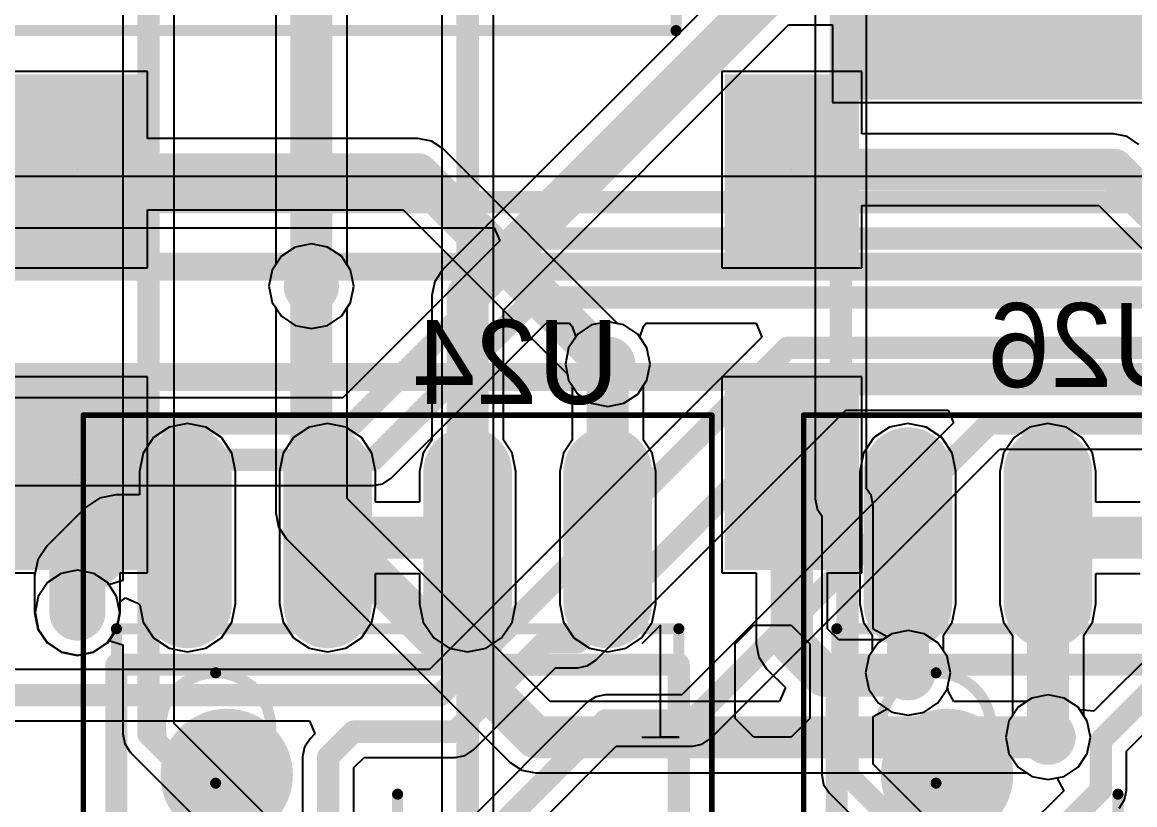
# Model space of a CAD drawing. Header units: millimetres. Extents: x 3.6 to 6.79, y 1.07 to 2.73.
# Drawn here: x 5.6898 to 6.0869, y 1.2549 to 1.5342 of the extents above; entities that cross this region are included whole.
import ezdxf

# ---------------------------------------------------------------- set-up
doc = ezdxf.new("R2010")
doc.units = ezdxf.units.MM
doc.header["$MEASUREMENT"] = 0
for name, color, linetype in [('BottomLayer', 5, 'Continuous'), ('BottomOverlay', 54, 'Continuous'), ('BottomPaste', 16, 'Continuous'), ('BottomSolder', 6, 'Continuous'), ('Mechanical13', 56, 'Continuous'), ('Mechanical15', 56, 'Continuous'), ('MidLayer1', 16, 'Continuous'), ('MidLayer2', 76, 'Continuous'), ('MultiLayer', 9, 'Continuous'), ('PadHoleLayer', 156, 'Continuous'), ('TopLayer', 1, 'Continuous'), ('TopOverlay', 2, 'Continuous'), ('TopPaste', 8, 'Continuous'), ('TopSolder', 216, 'Continuous'), ('ViaHoleLayer', 16, 'Continuous')]:
    doc.layers.add(name, color=color, linetype=linetype)

# ---------------------------------------------------------------- blocks, each defined once
blk = doc.blocks.new('61031621121_B_12')
at = {"layer": 'Mechanical15', "const_width": 0.00394}
for points in [[(-0.40787, 0.1752), (-0.40787, -0.1752)], [(-0.40787, -0.1752), (0.40787, -0.1752)]]:
    blk.add_lwpolyline(points, dxfattribs=at)
at = {"layer": 'Mechanical15', "const_width": 0.00197}
blk.add_lwpolyline([(-0.40886, -0.1752, 1), (-0.40689, -0.1752, 1)], format="xyb", close=True, dxfattribs=at)
blk.add_lwpolyline([(-0.40886, -0.1752, 1), (-0.40689, -0.1752, 1)], format="xyb", close=True, dxfattribs=at)
blk = doc.blocks.new('SO8_B_13')
at = {"layer": 'BottomLayer', "const_width": 0.02362}
for points in [[(-0.0876, -0.025), (-0.13484, -0.025)], [(-0.0876, -0.075), (-0.13484, -0.075)]]:
    blk.add_lwpolyline(points, dxfattribs=at)
at = {"layer": 'BottomLayer', "const_width": 0.01181}
for points in [[(-0.14075, -0.025, 1), (-0.12894, -0.025, 1)], [(-0.0935, -0.025, 1), (-0.08169, -0.025, 1)], [(-0.14075, -0.075, 1), (-0.12894, -0.075, 1)], [(-0.0935, -0.075, 1), (-0.08169, -0.075, 1)]]:
    blk.add_lwpolyline(points, format="xyb", close=True, dxfattribs=at)
at = {"layer": 'BottomOverlay', "const_width": 0.00787}
for points in [[(-0.06594, -0.10039), (-0.06594, 0.10039)], [(0.06594, -0.10039), (-0.06594, -0.10039)]]:
    blk.add_lwpolyline(points, dxfattribs=at)
at = {"layer": 'BottomOverlay'}
for points, const_width in [([(-0.01476, -0.06102, 1), (-0.03839, -0.06102, 1)], 0.02362), ([(-0.04429, -0.06102, 1), (-0.03248, -0.06102, 1)], 0.01181), ([(-0.02067, -0.06102, 1), (-0.00886, -0.06102, 1)], 0.01181), ([(-0.06791, -0.10039, 1), (-0.06398, -0.10039, 1)], 0.00394), ([(-0.06791, -0.10039, 1), (-0.06398, -0.10039, 1)], 0.00394), ([(-0.1063, -0.1124, 1), (-0.11614, -0.1124, 1)], 0.00984), ([(-0.1186, -0.1124, 1), (-0.11368, -0.1124, 1)], 0.00492), ([(-0.10876, -0.1124, 1), (-0.10384, -0.1124, 1)], 0.00492)]:
    blk.add_lwpolyline(points, format="xyb", close=True, dxfattribs=dict(at, const_width=const_width))
at = {"layer": 'BottomPaste', "const_width": 0.02362}
for points in [[(-0.0876, -0.025), (-0.13484, -0.025)], [(-0.0876, -0.075), (-0.13484, -0.075)]]:
    blk.add_lwpolyline(points, dxfattribs=at)
at = {"layer": 'BottomPaste', "const_width": 0.01181}
for points in [[(-0.14075, -0.025, 1), (-0.12894, -0.025, 1)], [(-0.0935, -0.025, 1), (-0.08169, -0.025, 1)], [(-0.14075, -0.075, 1), (-0.12894, -0.075, 1)], [(-0.0935, -0.075, 1), (-0.08169, -0.075, 1)]]:
    blk.add_lwpolyline(points, format="xyb", close=True, dxfattribs=at)
at = {"layer": 'BottomSolder', "const_width": 0.03162}
for points in [[(-0.0876, -0.025), (-0.13484, -0.025)], [(-0.0876, -0.075), (-0.13484, -0.075)]]:
    blk.add_lwpolyline(points, dxfattribs=at)
at = {"layer": 'BottomSolder', "const_width": 0.01581}
for points in [[(-0.14275, -0.025, 1), (-0.12694, -0.025, 1)], [(-0.0955, -0.025, 1), (-0.07969, -0.025, 1)], [(-0.14275, -0.075, 1), (-0.12694, -0.075, 1)], [(-0.0955, -0.075, 1), (-0.07969, -0.075, 1)]]:
    blk.add_lwpolyline(points, format="xyb", close=True, dxfattribs=at)
at = {"layer": 'Mechanical13', "const_width": 0.00394}
for points in [[(-0.07874, -0.10039), (-0.07874, 0.10039)], [(0.07874, -0.10039), (-0.07874, -0.10039)]]:
    blk.add_lwpolyline(points, dxfattribs=at)
at = {"layer": 'Mechanical13'}
for points, const_width in [([(-0.02362, -0.06496, 1), (-0.06299, -0.06496, 1)], 0.00394), ([(-0.06398, -0.06496, 1), (-0.06201, -0.06496, 1)], 0.00197), ([(-0.02461, -0.06496, 1), (-0.02264, -0.06496, 1)], 0.00197), ([(-0.07972, -0.10039, 1), (-0.07776, -0.10039, 1)], 0.00197), ([(-0.07972, -0.10039, 1), (-0.07776, -0.10039, 1)], 0.00197)]:
    blk.add_lwpolyline(points, format="xyb", close=True, dxfattribs=dict(at, const_width=const_width))
at = {"layer": 'Mechanical15'}
for points, const_width in [([(-0.155, -0.1122), (-0.155, 0.1122)], 0.00197), ([(0.01969, 0), (-0.01969, 0)], 0.00394), ([(0.155, -0.1122), (-0.155, -0.1122)], 0.00197)]:
    blk.add_lwpolyline(points, dxfattribs=dict(at, const_width=const_width))
for points, const_width in [([(-0.02067, 0, 1), (-0.0187, 0, 1)], 0.00197), ([(-0.15549, -0.1122, 1), (-0.15451, -0.1122, 1)], 0.000984), ([(-0.15549, -0.1122, 1), (-0.15451, -0.1122, 1)], 0.000984)]:
    blk.add_lwpolyline(points, format="xyb", close=True, dxfattribs=dict(at, const_width=const_width))
blk = doc.blocks.new('SO8_B_14')
at = {"layer": 'BottomLayer', "const_width": 0.02362}
for points in [[(-0.0876, 0.075), (-0.13484, 0.075)], [(-0.0876, 0.025), (-0.13484, 0.025)], [(-0.0876, -0.025), (-0.13484, -0.025)], [(-0.0876, -0.075), (-0.13484, -0.075)]]:
    blk.add_lwpolyline(points, dxfattribs=at)
at = {"layer": 'BottomLayer', "const_width": 0.01181}
for points in [[(-0.14075, 0.075, 1), (-0.12894, 0.075, 1)], [(-0.0935, 0.075, 1), (-0.08169, 0.075, 1)], [(-0.14075, 0.025, 1), (-0.12894, 0.025, 1)], [(-0.0935, 0.025, 1), (-0.08169, 0.025, 1)], [(-0.14075, -0.025, 1), (-0.12894, -0.025, 1)], [(-0.0935, -0.025, 1), (-0.08169, -0.025, 1)], [(-0.14075, -0.075, 1), (-0.12894, -0.075, 1)], [(-0.0935, -0.075, 1), (-0.08169, -0.075, 1)]]:
    blk.add_lwpolyline(points, format="xyb", close=True, dxfattribs=at)
at = {"layer": 'BottomOverlay', "const_width": 0.00787}
for points in [[(-0.06594, -0.10039), (-0.06594, 0.10039)], [(0.06594, 0.10039), (-0.06594, 0.10039)], [(0.06594, -0.10039), (-0.06594, -0.10039)]]:
    blk.add_lwpolyline(points, dxfattribs=at)
at = {"layer": 'BottomOverlay'}
for points, const_width in [([(-0.06791, 0.10039, 1), (-0.06398, 0.10039, 1)], 0.00394), ([(-0.06791, 0.10039, 1), (-0.06398, 0.10039, 1)], 0.00394), ([(-0.01476, -0.06102, 1), (-0.03839, -0.06102, 1)], 0.02362), ([(-0.04429, -0.06102, 1), (-0.03248, -0.06102, 1)], 0.01181), ([(-0.02067, -0.06102, 1), (-0.00886, -0.06102, 1)], 0.01181), ([(-0.06791, -0.10039, 1), (-0.06398, -0.10039, 1)], 0.00394), ([(-0.06791, -0.10039, 1), (-0.06398, -0.10039, 1)], 0.00394), ([(-0.1063, -0.1124, 1), (-0.11614, -0.1124, 1)], 0.00984), ([(-0.1186, -0.1124, 1), (-0.11368, -0.1124, 1)], 0.00492), ([(-0.10876, -0.1124, 1), (-0.10384, -0.1124, 1)], 0.00492)]:
    blk.add_lwpolyline(points, format="xyb", close=True, dxfattribs=dict(at, const_width=const_width))
at = {"layer": 'BottomPaste', "const_width": 0.02362}
for points in [[(-0.0876, 0.075), (-0.13484, 0.075)], [(-0.0876, 0.025), (-0.13484, 0.025)], [(-0.0876, -0.025), (-0.13484, -0.025)], [(-0.0876, -0.075), (-0.13484, -0.075)]]:
    blk.add_lwpolyline(points, dxfattribs=at)
at = {"layer": 'BottomPaste', "const_width": 0.01181}
for points in [[(-0.14075, 0.075, 1), (-0.12894, 0.075, 1)], [(-0.0935, 0.075, 1), (-0.08169, 0.075, 1)], [(-0.14075, 0.025, 1), (-0.12894, 0.025, 1)], [(-0.0935, 0.025, 1), (-0.08169, 0.025, 1)], [(-0.14075, -0.025, 1), (-0.12894, -0.025, 1)], [(-0.0935, -0.025, 1), (-0.08169, -0.025, 1)], [(-0.14075, -0.075, 1), (-0.12894, -0.075, 1)], [(-0.0935, -0.075, 1), (-0.08169, -0.075, 1)]]:
    blk.add_lwpolyline(points, format="xyb", close=True, dxfattribs=at)
at = {"layer": 'BottomSolder', "const_width": 0.03162}
for points in [[(-0.0876, 0.075), (-0.13484, 0.075)], [(-0.0876, 0.025), (-0.13484, 0.025)], [(-0.0876, -0.025), (-0.13484, -0.025)], [(-0.0876, -0.075), (-0.13484, -0.075)]]:
    blk.add_lwpolyline(points, dxfattribs=at)
at = {"layer": 'BottomSolder', "const_width": 0.01581}
for points in [[(-0.14275, 0.075, 1), (-0.12694, 0.075, 1)], [(-0.0955, 0.075, 1), (-0.07969, 0.075, 1)], [(-0.14275, 0.025, 1), (-0.12694, 0.025, 1)], [(-0.0955, 0.025, 1), (-0.07969, 0.025, 1)], [(-0.14275, -0.025, 1), (-0.12694, -0.025, 1)], [(-0.0955, -0.025, 1), (-0.07969, -0.025, 1)], [(-0.14275, -0.075, 1), (-0.12694, -0.075, 1)], [(-0.0955, -0.075, 1), (-0.07969, -0.075, 1)]]:
    blk.add_lwpolyline(points, format="xyb", close=True, dxfattribs=at)
at = {"layer": 'Mechanical13', "const_width": 0.00394}
for points in [[(-0.07874, -0.10039), (-0.07874, 0.10039)], [(0.07874, 0.10039), (-0.07874, 0.10039)], [(0.07874, -0.10039), (-0.07874, -0.10039)]]:
    blk.add_lwpolyline(points, dxfattribs=at)
at = {"layer": 'Mechanical13'}
for points, const_width in [([(-0.07972, 0.10039, 1), (-0.07776, 0.10039, 1)], 0.00197), ([(-0.07972, 0.10039, 1), (-0.07776, 0.10039, 1)], 0.00197), ([(-0.02362, -0.06496, 1), (-0.06299, -0.06496, 1)], 0.00394), ([(-0.06398, -0.06496, 1), (-0.06201, -0.06496, 1)], 0.00197), ([(-0.02461, -0.06496, 1), (-0.02264, -0.06496, 1)], 0.00197), ([(-0.07972, -0.10039, 1), (-0.07776, -0.10039, 1)], 0.00197), ([(-0.07972, -0.10039, 1), (-0.07776, -0.10039, 1)], 0.00197)]:
    blk.add_lwpolyline(points, format="xyb", close=True, dxfattribs=dict(at, const_width=const_width))
at = {"layer": 'Mechanical15'}
for points, const_width in [([(-0.155, -0.1122), (-0.155, 0.1122)], 0.00197), ([(0.155, 0.1122), (-0.155, 0.1122)], 0.00197), ([(0.01969, 0), (-0.01969, 0)], 0.00394), ([(0.155, -0.1122), (-0.155, -0.1122)], 0.00197)]:
    blk.add_lwpolyline(points, dxfattribs=dict(at, const_width=const_width))
for points, const_width in [([(-0.15549, 0.1122, 1), (-0.15451, 0.1122, 1)], 0.000984), ([(-0.15549, 0.1122, 1), (-0.15451, 0.1122, 1)], 0.000984), ([(-0.02067, 0, 1), (-0.0187, 0, 1)], 0.00197), ([(-0.15549, -0.1122, 1), (-0.15451, -0.1122, 1)], 0.000984), ([(-0.15549, -0.1122, 1), (-0.15451, -0.1122, 1)], 0.000984)]:
    blk.add_lwpolyline(points, format="xyb", close=True, dxfattribs=dict(at, const_width=const_width))
blk = doc.blocks.new('RES_SMD_2512_B_87')
at = {"layer": 'BottomLayer'}
blk.add_solid([(0.09056, 0.05996), (0.09056, -0.06996), (0.16142, 0.05996), (0.16142, -0.06996)], dxfattribs=at)
at = {"layer": 'BottomPaste'}
blk.add_solid([(0.09056, 0.05996), (0.09056, -0.06996), (0.16142, 0.05996), (0.16142, -0.06996)], dxfattribs=at)
at = {"layer": 'BottomSolder'}
blk.add_solid([(0.08656, 0.06396), (0.08656, -0.07396), (0.16542, 0.06396), (0.16542, -0.07396)], dxfattribs=at)
blk = doc.blocks.new('PCBC_________1_131')
at = {"layer": 'PadHoleLayer'}
blk.add_lwpolyline([(0, 0), (0, 0, -1), (0, 0), (0, 0, -1)], format="xyb", close=True, dxfattribs=at)
at = {"layer": 'TopLayer'}
blk.add_solid([(-0.02, -0.03), (0.02, -0.03), (-0.02, 0.03), (0.02, 0.03)], dxfattribs=at)
at = {"layer": 'TopPaste'}
blk.add_solid([(-0.02, -0.03), (0.02, -0.03), (-0.02, 0.03), (0.02, 0.03)], dxfattribs=at)
at = {"layer": 'TopSolder'}
blk.add_solid([(-0.024, -0.034), (0.024, -0.034), (-0.024, 0.034), (0.024, 0.034)], dxfattribs=at)
blk = doc.blocks.new('PCBC_________1_134')
at = {"layer": 'PadHoleLayer'}
blk.add_lwpolyline([(0, 0), (0, 0, -1), (0, 0), (0, 0, -1)], format="xyb", close=True, dxfattribs=at)
at = {"layer": 'TopLayer'}
blk.add_solid([(-0.02, -0.03), (0.02, -0.03), (-0.02, 0.03), (0.02, 0.03)], dxfattribs=at)
at = {"layer": 'TopPaste'}
blk.add_solid([(-0.02, -0.03), (0.02, -0.03), (-0.02, 0.03), (0.02, 0.03)], dxfattribs=at)
at = {"layer": 'TopSolder'}
blk.add_solid([(-0.024, -0.034), (0.024, -0.034), (-0.024, 0.034), (0.024, 0.034)], dxfattribs=at)
blk = doc.blocks.new('PCBC_________1_139')
at = {"layer": 'PadHoleLayer'}
blk.add_lwpolyline([(0, 0), (0, 0, -1), (0, 0), (0, 0, -1)], format="xyb", close=True, dxfattribs=at)
at = {"layer": 'TopLayer'}
blk.add_solid([(-0.02, -0.03), (0.02, -0.03), (-0.02, 0.03), (0.02, 0.03)], dxfattribs=at)
at = {"layer": 'TopPaste'}
blk.add_solid([(-0.02, -0.03), (0.02, -0.03), (-0.02, 0.03), (0.02, 0.03)], dxfattribs=at)
at = {"layer": 'TopSolder'}
blk.add_solid([(-0.024, -0.034), (0.024, -0.034), (-0.024, 0.034), (0.024, 0.034)], dxfattribs=at)
blk = doc.blocks.new('PCBC_________1_140')
at = {"layer": 'PadHoleLayer'}
blk.add_lwpolyline([(0, 0), (0, 0, -1), (0, 0), (0, 0, -1)], format="xyb", close=True, dxfattribs=at)
at = {"layer": 'TopLayer'}
blk.add_solid([(-0.02, -0.03), (0.02, -0.03), (-0.02, 0.03), (0.02, 0.03)], dxfattribs=at)
at = {"layer": 'TopPaste'}
blk.add_solid([(-0.02, -0.03), (0.02, -0.03), (-0.02, 0.03), (0.02, 0.03)], dxfattribs=at)
at = {"layer": 'TopSolder'}
blk.add_solid([(-0.024, -0.034), (0.024, -0.034), (-0.024, 0.034), (0.024, 0.034)], dxfattribs=at)

msp = doc.modelspace()

# ---------------------------------------------------------------- linework, layer by layer
at = {"layer": 'BottomLayer'}
for p, q in [((5.949, 1.55502), (5.83978, 1.4458)), ((5.86154, 1.43151), (5.96329, 1.53326)), ((5.96329, 1.53326), (5.97904, 1.53326)), ((5.97904, 1.53326), (5.97904, 1.50558)), ((5.97904, 1.50558), (6.11896, 1.50558)), ((5.78721, 1.45398), (5.7823, 1.4507)), ((5.793, 1.45513), (5.78721, 1.45398)), ((5.79879, 1.45398), (5.793, 1.45513)), ((5.8037, 1.4507), (5.79879, 1.45398)), ((5.7823, 1.4507), (5.77902, 1.44579)), ((5.80698, 1.44579), (5.8037, 1.4507)), ((5.77902, 1.44579), (5.77787, 1.44)), ((5.80813, 1.44), (5.80698, 1.44579)), ((5.83978, 1.4458), (5.83702, 1.44167)), ((5.77787, 1.44), (5.77902, 1.43421)), ((5.80698, 1.43421), (5.80813, 1.44)), ((5.83702, 1.44167), (5.83605, 1.43679)), ((5.77902, 1.43421), (5.7823, 1.4293)), ((5.8037, 1.4293), (5.80698, 1.43421)), ((5.83605, 1.43679), (5.83605, 1.38503)), ((5.86154, 1.38503), (5.86154, 1.43151)), ((5.7823, 1.4293), (5.78721, 1.42602)), ((5.78721, 1.42602), (5.793, 1.42487)), ((5.793, 1.42487), (5.79879, 1.42602)), ((5.79879, 1.42602), (5.8037, 1.4293)), ((5.893, 1.42619), (5.88809, 1.42291)), ((5.89879, 1.42734), (5.893, 1.42619)), ((5.90458, 1.42619), (5.89879, 1.42734)), ((5.90949, 1.42291), (5.90458, 1.42619)), ((5.88809, 1.42291), (5.88481, 1.418)), ((5.91277, 1.418), (5.90949, 1.42291)), ((5.88481, 1.418), (5.88366, 1.41221)), ((5.91393, 1.41221), (5.91277, 1.418)), ((5.88366, 1.41221), (5.88481, 1.40642)), ((5.91277, 1.40642), (5.91393, 1.41221)), ((5.88481, 1.40642), (5.88605, 1.40457)), ((5.91154, 1.40457), (5.91277, 1.40642)), ((5.88605, 1.40457), (5.88605, 1.38503)), ((5.91154, 1.38503), (5.91154, 1.40457)), ((5.74879, 1.39098), (5.74223, 1.38968)), ((5.75535, 1.38968), (5.74879, 1.39098)), ((5.79879, 1.39098), (5.79223, 1.38968)), ((5.80535, 1.38968), (5.79879, 1.39098)), ((6.00596, 1.39098), (5.9994, 1.38968)), ((6.01252, 1.38968), (6.00596, 1.39098)), ((6.05596, 1.39098), (6.0494, 1.38968)), ((6.06252, 1.38968), (6.05596, 1.39098)), ((5.74223, 1.38968), (5.73667, 1.38596)), ((5.76091, 1.38596), (5.75535, 1.38968)), ((5.79223, 1.38968), (5.78667, 1.38596)), ((5.81091, 1.38596), (5.80535, 1.38968)), ((5.9994, 1.38968), (5.99384, 1.38596)), ((6.01808, 1.38596), (6.01252, 1.38968)), ((6.0494, 1.38968), (6.04384, 1.38596)), ((6.06808, 1.38596), (6.06252, 1.38968)), ((5.73667, 1.38596), (5.73296, 1.3804)), ((5.76463, 1.3804), (5.76091, 1.38596)), ((5.78667, 1.38596), (5.78296, 1.3804)), ((5.81463, 1.3804), (5.81091, 1.38596)), ((5.83605, 1.38503), (5.83296, 1.3804)), ((5.86463, 1.3804), (5.86154, 1.38503)), ((5.88605, 1.38503), (5.88296, 1.3804)), ((5.91463, 1.3804), (5.91154, 1.38503)), ((5.99384, 1.38596), (5.99013, 1.3804)), ((6.0218, 1.3804), (6.01808, 1.38596)), ((6.04384, 1.38596), (6.04013, 1.3804)), ((6.0718, 1.3804), (6.06808, 1.38596)), ((5.73296, 1.3804), (5.73165, 1.37384)), ((5.76593, 1.37384), (5.76463, 1.3804)), ((5.78296, 1.3804), (5.78165, 1.37384)), ((5.81593, 1.37384), (5.81463, 1.3804)), ((5.83296, 1.3804), (5.83165, 1.37384)), ((5.86593, 1.37384), (5.86463, 1.3804)), ((5.88296, 1.3804), (5.88165, 1.37384)), ((5.91593, 1.37384), (5.91463, 1.3804)), ((5.99013, 1.3804), (5.98882, 1.37384)), ((6.0231, 1.37384), (6.0218, 1.3804)), ((6.04013, 1.3804), (6.03882, 1.37384)), ((6.0731, 1.37384), (6.0718, 1.3804)), ((5.73165, 1.37384), (5.73165, 1.36551)), ((5.76593, 1.3266), (5.76593, 1.37384)), ((5.78165, 1.37384), (5.78165, 1.3266)), ((5.81593, 1.36297), (5.81593, 1.37384)), ((5.83165, 1.37384), (5.83165, 1.36297)), ((5.86593, 1.3266), (5.86593, 1.37384)), ((5.88165, 1.37384), (5.88165, 1.3266)), ((5.91593, 1.3266), (5.91593, 1.37384)), ((5.98882, 1.37384), (5.98882, 1.3266)), ((6.0231, 1.3266), (6.0231, 1.37384)), ((6.03882, 1.37384), (6.03882, 1.3266)), ((6.0731, 1.36297), (6.0731, 1.37384)), ((5.71737, 1.36435), (5.71241, 1.36103)), ((5.72322, 1.36551), (5.71737, 1.36435)), ((5.73165, 1.36551), (5.72322, 1.36551)), ((5.83165, 1.36297), (5.81593, 1.36297)), ((6.08882, 1.36297), (6.0731, 1.36297)), ((5.71241, 1.36103), (5.69867, 1.3473)), ((5.69867, 1.3473), (5.69536, 1.34234)), ((5.69536, 1.34234), (5.69419, 1.33649)), ((5.69419, 1.33649), (5.69419, 1.32349)), ((5.81593, 1.3266), (5.81593, 1.33748)), ((5.81593, 1.33748), (5.83165, 1.33748)), ((5.83165, 1.33748), (5.83165, 1.3266)), ((6.0731, 1.3266), (6.0731, 1.33748)), ((6.0731, 1.33748), (6.08882, 1.33748)), ((5.72478, 1.32739), (5.72665, 1.32876)), ((5.72478, 1.32349), (5.72478, 1.32739)), ((5.72665, 1.32876), (5.73073, 1.327)), ((5.73073, 1.327), (5.73172, 1.32627)), ((5.76463, 1.32004), (5.76593, 1.3266)), ((5.78165, 1.3266), (5.78296, 1.32004)), ((5.81463, 1.32004), (5.81593, 1.3266)), ((5.83165, 1.3266), (5.83296, 1.32004)), ((5.86463, 1.32004), (5.86593, 1.3266)), ((5.88165, 1.3266), (5.88296, 1.32004)), ((5.91463, 1.32004), (5.91593, 1.3266)), ((5.98882, 1.3266), (5.99013, 1.32004)), ((6.0218, 1.32004), (6.0231, 1.3266)), ((6.03882, 1.3266), (6.04013, 1.32004)), ((6.0718, 1.32004), (6.0731, 1.3266)), ((5.69419, 1.32349), (5.69536, 1.31764)), ((5.72362, 1.31764), (5.72478, 1.32349)), ((5.73172, 1.32627), (5.73296, 1.32004)), ((5.73296, 1.32004), (5.73667, 1.31448)), ((5.76091, 1.31448), (5.76463, 1.32004)), ((5.78296, 1.32004), (5.78667, 1.31448)), ((5.81091, 1.31448), (5.81463, 1.32004)), ((5.83296, 1.32004), (5.83667, 1.31448)), ((5.86091, 1.31448), (5.86463, 1.32004)), ((5.88296, 1.32004), (5.88667, 1.31448)), ((5.91091, 1.31448), (5.91463, 1.32004)), ((5.99013, 1.32004), (5.99322, 1.31541)), ((6.01871, 1.31541), (6.0218, 1.32004)), ((6.04013, 1.32004), (6.04326, 1.31536)), ((6.06874, 1.31547), (6.0718, 1.32004)), ((5.69536, 1.31764), (5.69867, 1.31267)), ((5.7203, 1.31267), (5.72362, 1.31764)), ((5.99322, 1.31541), (5.99322, 1.30958)), ((6.01871, 1.3097), (6.01871, 1.31541)), ((6.04326, 1.31536), (6.04326, 1.28664)), ((6.06874, 1.28664), (6.06874, 1.31547)), ((5.69867, 1.31267), (5.70364, 1.30936)), ((5.71534, 1.30936), (5.7203, 1.31267)), ((5.73667, 1.31448), (5.74223, 1.31076)), ((5.74223, 1.31076), (5.74879, 1.30946)), ((5.74879, 1.30946), (5.75535, 1.31076)), ((5.75535, 1.31076), (5.76091, 1.31448)), ((5.78667, 1.31448), (5.79223, 1.31076)), ((5.79223, 1.31076), (5.79879, 1.30946)), ((5.79879, 1.30946), (5.80535, 1.31076)), ((5.80535, 1.31076), (5.81091, 1.31448)), ((5.83667, 1.31448), (5.84223, 1.31076)), ((5.84223, 1.31076), (5.84879, 1.30946)), ((5.84879, 1.30946), (5.85535, 1.31076)), ((5.85535, 1.31076), (5.86091, 1.31448)), ((5.88667, 1.31448), (5.89223, 1.31076)), ((5.89223, 1.31076), (5.89879, 1.30946)), ((5.89879, 1.30946), (5.90535, 1.31076)), ((5.90535, 1.31076), (5.91091, 1.31448)), ((5.70364, 1.30936), (5.70949, 1.30819)), ((5.70949, 1.30819), (5.71534, 1.30936)), ((5.99202, 1.30779), (5.99087, 1.302)), ((5.99322, 1.30958), (5.99202, 1.30779)), ((6.01998, 1.30779), (6.01871, 1.3097)), ((6.02113, 1.302), (6.01998, 1.30779)), ((5.99087, 1.302), (5.99202, 1.29621)), ((6.01998, 1.29621), (6.02113, 1.302)), ((5.99202, 1.29621), (5.9953, 1.2913)), ((6.0167, 1.2913), (6.01998, 1.29621)), ((5.9953, 1.2913), (6.00021, 1.28802)), ((6.01179, 1.28802), (6.0167, 1.2913)), ((6.00021, 1.28802), (6.006, 1.28687)), ((6.006, 1.28687), (6.01179, 1.28802)), ((6.04202, 1.28479), (6.04087, 1.279)), ((6.04326, 1.28664), (6.04202, 1.28479)), ((6.06998, 1.28479), (6.06874, 1.28664)), ((6.07113, 1.279), (6.06998, 1.28479)), ((6.04087, 1.279), (6.04202, 1.27321)), ((6.06998, 1.27321), (6.07113, 1.279)), ((6.04202, 1.27321), (6.0453, 1.2683)), ((6.0667, 1.2683), (6.06998, 1.27321)), ((6.0453, 1.2683), (6.05021, 1.26502)), ((6.06179, 1.26502), (6.0667, 1.2683)), ((6.05021, 1.26502), (6.056, 1.26387)), ((6.056, 1.26387), (6.06179, 1.26502))]:
    msp.add_line(p, q, dxfattribs=at)
for points, const_width in [([(5.84879, 1.43679), (5.95801, 1.54601)], 0.015), ([(5.84879, 1.35022), (5.84879, 1.43679)], 0.015), ([(5.89879, 1.35022), (5.89879, 1.41221)], 0.015), ([(5.70949, 1.33649), (5.72322, 1.35022)], 0.02), ([(5.72322, 1.35022), (5.74879, 1.35022)], 0.02), ([(5.79879, 1.35022), (5.84879, 1.35022)], 0.015), ([(6.00596, 1.30204), (6.00596, 1.35022)], 0.015), ([(6.05596, 1.35022), (6.056, 1.35018)], 0.015), ([(6.05596, 1.35022), (6.10596, 1.35022)], 0.015), ([(6.056, 1.279), (6.056, 1.35018)], 0.015), ([(5.70949, 1.32349), (5.70949, 1.33649)], 0.02), ([(6.00596, 1.30204), (6.006, 1.302)], 0.015)]:
    msp.add_lwpolyline(points, dxfattribs=dict(at, const_width=const_width))
for points, const_width in [([(5.78808, 1.44, 1), (5.79792, 1.44, 1)], 0.00984), ([(5.84504, 1.43679, 1), (5.85254, 1.43679, 1)], 0.0075), ([(5.84504, 1.43679, 1), (5.85254, 1.43679, 1)], 0.0075), ([(5.89387, 1.41221, 1), (5.90371, 1.41221, 1)], 0.00984), ([(5.89504, 1.41221, 1), (5.90254, 1.41221, 1)], 0.0075), ([(5.71822, 1.35022, 1), (5.72822, 1.35022, 1)], 0.01), ([(5.71822, 1.35022, 1), (5.72822, 1.35022, 1)], 0.01), ([(5.74379, 1.35022, 1), (5.75379, 1.35022, 1)], 0.01), ([(5.79504, 1.35022, 1), (5.80254, 1.35022, 1)], 0.0075), ([(5.84504, 1.35022, 1), (5.85254, 1.35022, 1)], 0.0075), ([(5.84504, 1.35022, 1), (5.85254, 1.35022, 1)], 0.0075), ([(5.89504, 1.35022, 1), (5.90254, 1.35022, 1)], 0.0075), ([(6.00221, 1.35022, 1), (6.00971, 1.35022, 1)], 0.0075), ([(6.05221, 1.35022, 1), (6.05971, 1.35022, 1)], 0.0075), ([(6.05221, 1.35022, 1), (6.05971, 1.35022, 1)], 0.0075), ([(6.05225, 1.35018, 1), (6.05975, 1.35018, 1)], 0.0075), ([(6.05225, 1.35018, 1), (6.05975, 1.35018, 1)], 0.0075), ([(5.70449, 1.33649, 1), (5.71449, 1.33649, 1)], 0.01), ([(5.70449, 1.33649, 1), (5.71449, 1.33649, 1)], 0.01), ([(5.70449, 1.32349, 1), (5.71449, 1.32349, 1)], 0.01), ([(5.70457, 1.32349, 1), (5.71441, 1.32349, 1)], 0.00984), ([(6.00108, 1.302, 1), (6.01092, 1.302, 1)], 0.00984), ([(6.00221, 1.30204, 1), (6.00971, 1.30204, 1)], 0.0075), ([(6.00221, 1.30204, 1), (6.00971, 1.30204, 1)], 0.0075), ([(6.00225, 1.302, 1), (6.00975, 1.302, 1)], 0.0075), ([(6.05108, 1.279, 1), (6.06092, 1.279, 1)], 0.00984), ([(6.05225, 1.279, 1), (6.05975, 1.279, 1)], 0.0075)]:
    msp.add_lwpolyline(points, format="xyb", close=True, dxfattribs=dict(at, const_width=const_width))
at = {"layer": 'MidLayer1'}
for p, q in [((5.72571, 1.65517), (5.72571, 1.33492)), ((5.74407, 1.28391), (5.74407, 1.65517)), ((5.80574, 1.44764), (5.80574, 1.655)), ((5.83962, 1.65279), (5.83962, 1.20593)), ((5.78026, 1.64972), (5.78026, 1.44764)), ((5.85797, 1.20593), (5.85797, 1.64899)), ((5.97282, 1.64928), (5.97282, 1.3641)), ((5.99118, 1.36774), (5.99118, 1.64928)), ((5.77902, 1.44579), (5.77787, 1.44)), ((5.78026, 1.44764), (5.77902, 1.44579)), ((5.80698, 1.44579), (5.80574, 1.44764)), ((5.80813, 1.44), (5.80698, 1.44579)), ((5.77787, 1.44), (5.77902, 1.43421)), ((5.80698, 1.43421), (5.80813, 1.44)), ((5.77902, 1.43421), (5.7823, 1.4293)), ((5.8037, 1.4293), (5.80698, 1.43421)), ((5.7823, 1.4293), (5.78721, 1.42602)), ((5.78721, 1.42602), (5.793, 1.42487)), ((5.793, 1.42487), (5.79879, 1.42602)), ((5.79879, 1.42602), (5.8037, 1.4293)), ((5.893, 1.42619), (5.88809, 1.42291)), ((5.89879, 1.42734), (5.893, 1.42619)), ((5.90458, 1.42619), (5.89879, 1.42734)), ((5.90949, 1.42291), (5.90458, 1.42619)), ((5.88809, 1.42291), (5.88481, 1.418)), ((5.91277, 1.418), (5.90949, 1.42291)), ((5.88481, 1.418), (5.88366, 1.41221)), ((5.91393, 1.41221), (5.91277, 1.418)), ((5.88366, 1.41221), (5.88481, 1.40642)), ((5.91277, 1.40642), (5.91393, 1.41221)), ((5.88481, 1.40642), (5.88809, 1.40151)), ((5.90949, 1.40151), (5.91277, 1.40642)), ((5.88809, 1.40151), (5.893, 1.39823)), ((5.893, 1.39823), (5.89879, 1.39707)), ((5.89879, 1.39707), (5.90458, 1.39823)), ((5.90458, 1.39823), (5.90949, 1.40151)), ((5.99284, 1.36525), (5.99118, 1.36774)), ((5.97282, 1.3641), (5.97352, 1.36059)), ((5.99354, 1.36174), (5.99284, 1.36525)), ((5.97352, 1.36059), (5.97519, 1.3581)), ((5.99354, 1.31754), (5.99354, 1.36174)), ((5.97519, 1.3581), (5.97519, 1.26564)), ((5.70949, 1.33862), (5.7037, 1.33747)), ((5.71528, 1.33747), (5.70949, 1.33862)), ((5.7037, 1.33747), (5.69879, 1.33419)), ((5.72019, 1.33419), (5.71528, 1.33747)), ((5.72571, 1.33492), (5.72071, 1.33341)), ((5.69879, 1.33419), (5.69551, 1.32928)), ((5.72071, 1.33341), (5.72019, 1.33419)), ((5.69551, 1.32928), (5.69436, 1.32349)), ((5.69436, 1.32349), (5.69551, 1.3177)), ((5.69551, 1.3177), (5.69879, 1.31279)), ((5.99854, 1.31487), (5.99354, 1.31754)), ((6.00021, 1.31598), (5.99854, 1.31487)), ((6.006, 1.31713), (6.00021, 1.31598)), ((6.01179, 1.31598), (6.006, 1.31713)), ((6.0167, 1.3127), (6.01179, 1.31598)), ((5.69879, 1.31279), (5.7037, 1.30951)), ((5.71528, 1.30951), (5.72019, 1.31279)), ((5.72019, 1.31279), (5.72071, 1.31357)), ((5.72071, 1.31357), (5.72571, 1.31205)), ((5.72571, 1.31205), (5.72571, 1.28011)), ((6.01998, 1.30779), (6.0167, 1.3127)), ((5.7037, 1.30951), (5.70949, 1.30836)), ((5.70949, 1.30836), (5.71528, 1.30951)), ((6.02113, 1.302), (6.01998, 1.30779)), ((6.01998, 1.29621), (6.02113, 1.302)), ((6.0167, 1.2913), (6.01998, 1.29621)), ((6.01179, 1.28802), (6.0167, 1.2913)), ((6.05021, 1.29298), (6.0453, 1.2897)), ((6.056, 1.29413), (6.05021, 1.29298)), ((6.06179, 1.29298), (6.056, 1.29413)), ((6.0667, 1.2897), (6.06179, 1.29298)), ((5.99354, 1.28646), (5.99854, 1.28913)), ((5.99854, 1.28913), (6.00021, 1.28802)), ((6.00021, 1.28802), (6.006, 1.28687)), ((6.006, 1.28687), (6.01179, 1.28802)), ((6.0453, 1.2897), (6.04202, 1.28479)), ((6.06998, 1.28479), (6.0667, 1.2897)), ((5.80549, 1.22249), (5.74407, 1.28391)), ((5.99354, 1.26944), (5.99354, 1.28646)), ((6.04202, 1.28479), (6.04087, 1.279)), ((6.07113, 1.279), (6.06998, 1.28479)), ((5.72571, 1.28011), (5.72641, 1.2766)), ((6.04087, 1.279), (6.04202, 1.27321)), ((6.06998, 1.27321), (6.07113, 1.279)), ((5.72641, 1.2766), (5.7284, 1.27362)), ((5.7284, 1.27362), (5.78982, 1.2122)), ((6.04202, 1.27321), (6.0453, 1.2683)), ((6.0667, 1.2683), (6.06998, 1.27321)), ((6.0522, 1.21078), (5.99354, 1.26944)), ((6.0453, 1.2683), (6.05021, 1.26502)), ((6.06179, 1.26502), (6.0667, 1.2683)), ((5.97519, 1.26564), (5.97588, 1.26213)), ((6.05021, 1.26502), (6.056, 1.26387)), ((6.056, 1.26387), (6.06179, 1.26502)), ((5.97588, 1.26213), (5.97787, 1.25915)), ((5.97787, 1.25915), (6.03922, 1.1978))]:
    msp.add_line(p, q, dxfattribs=at)
for points, const_width in [([(5.73489, 1.28011), (5.73489, 1.66689)], 0.008), ([(5.982, 1.3641), (5.982, 1.661)], 0.008), ([(5.793, 1.44), (5.793, 1.655)], 0.015), ([(5.84879, 1.19421), (5.84879, 1.65279)], 0.008), ([(5.982, 1.3641), (5.98436, 1.36174)], 0.008), ([(5.98436, 1.26564), (5.98436, 1.36174)], 0.008), ([(5.73489, 1.28011), (5.799, 1.216)], 0.008), ([(5.98436, 1.26564), (6.054, 1.196)], 0.008)]:
    msp.add_lwpolyline(points, dxfattribs=dict(at, const_width=const_width))
for points, const_width in [([(5.78808, 1.44, 1), (5.79792, 1.44, 1)], 0.00984), ([(5.78925, 1.44, 1), (5.79675, 1.44, 1)], 0.0075), ([(5.89387, 1.41221, 1), (5.90371, 1.41221, 1)], 0.00984), ([(5.98, 1.3641, 1), (5.984, 1.3641, 1)], 0.004), ([(5.98, 1.3641, 1), (5.984, 1.3641, 1)], 0.004), ([(5.98236, 1.36174, 1), (5.98636, 1.36174, 1)], 0.004), ([(5.98236, 1.36174, 1), (5.98636, 1.36174, 1)], 0.004), ([(5.70457, 1.32349, 1), (5.71441, 1.32349, 1)], 0.00984), ([(6.00108, 1.302, 1), (6.01092, 1.302, 1)], 0.00984), ([(6.05108, 1.279, 1), (6.06092, 1.279, 1)], 0.00984), ([(5.73289, 1.28011, 1), (5.73689, 1.28011, 1)], 0.004), ([(5.73289, 1.28011, 1), (5.73689, 1.28011, 1)], 0.004), ([(5.98236, 1.26564, 1), (5.98636, 1.26564, 1)], 0.004), ([(5.98236, 1.26564, 1), (5.98636, 1.26564, 1)], 0.004)]:
    msp.add_lwpolyline(points, format="xyb", close=True, dxfattribs=dict(at, const_width=const_width))
at = {"layer": 'MidLayer2'}
for p, q in [((6.1912, 1.47918), (5.416, 1.47918)), ((5.4198, 1.46082), (5.85831, 1.46082)), ((5.85831, 1.46082), (5.86023, 1.4562)), ((5.78721, 1.45398), (5.7823, 1.4507)), ((5.793, 1.45513), (5.78721, 1.45398)), ((5.79879, 1.45398), (5.793, 1.45513)), ((5.8037, 1.4507), (5.79879, 1.45398)), ((5.86023, 1.4562), (5.8042, 1.40018)), ((5.7823, 1.4507), (5.77902, 1.44579)), ((5.80698, 1.44579), (5.8037, 1.4507)), ((5.77902, 1.44579), (5.77787, 1.44)), ((5.80813, 1.44), (5.80698, 1.44579)), ((5.77787, 1.44), (5.77902, 1.43421)), ((5.80698, 1.43421), (5.80813, 1.44)), ((5.77902, 1.43421), (5.7823, 1.4293)), ((5.8037, 1.4293), (5.80698, 1.43421)), ((5.7823, 1.4293), (5.78721, 1.42602)), ((5.78721, 1.42602), (5.793, 1.42487)), ((5.793, 1.42487), (5.79879, 1.42602)), ((5.79879, 1.42602), (5.8037, 1.4293)), ((5.82149, 1.37151), (5.8768, 1.42682)), ((5.8768, 1.42682), (5.88515, 1.42682)), ((5.88515, 1.42682), (5.88605, 1.42563)), ((5.91153, 1.42563), (5.91243, 1.42682)), ((5.91243, 1.42682), (5.95178, 1.42682)), ((5.95178, 1.42682), (5.95385, 1.42182)), ((5.95385, 1.42182), (5.8352, 1.30318)), ((5.88737, 1.42182), (5.88481, 1.418)), ((5.88605, 1.42563), (5.88737, 1.42182)), ((5.91022, 1.42182), (5.91153, 1.42563)), ((5.91277, 1.418), (5.91022, 1.42182)), ((5.88481, 1.418), (5.88366, 1.41221)), ((5.91393, 1.41221), (5.91277, 1.418)), ((5.88366, 1.41221), (5.88481, 1.40642)), ((5.91277, 1.40642), (5.91393, 1.41221)), ((5.88481, 1.40642), (5.88809, 1.40151)), ((5.90949, 1.40151), (5.91277, 1.40642)), ((5.8042, 1.40018), (5.65896, 1.40018)), ((5.88809, 1.40151), (5.893, 1.39823)), ((5.893, 1.39823), (5.89879, 1.39707)), ((5.89879, 1.39707), (5.90458, 1.39823)), ((5.90458, 1.39823), (5.90949, 1.40151)), ((5.89449, 1.30651), (5.9838, 1.39582)), ((5.9838, 1.39582), (6.02031, 1.39582)), ((6.02031, 1.39582), (6.02223, 1.3912)), ((6.02223, 1.3912), (5.9252, 1.29418)), ((5.93549, 1.27851), (6.0388, 1.38182)), ((6.0388, 1.38182), (6.2397, 1.38182)), ((5.81851, 1.36952), (5.82149, 1.37151)), ((5.6208, 1.36882), (5.815, 1.36882)), ((5.815, 1.36882), (5.81851, 1.36952)), ((5.70949, 1.33862), (5.7037, 1.33747)), ((5.71528, 1.33747), (5.70949, 1.33862)), ((6.12551, 1.34149), (6.0723, 1.28828)), ((5.7037, 1.33747), (5.69879, 1.33419)), ((5.72019, 1.33419), (5.71528, 1.33747)), ((5.69879, 1.33419), (5.69551, 1.32928)), ((5.72347, 1.32928), (5.72019, 1.33419)), ((5.69551, 1.32928), (5.69436, 1.32349)), ((5.72462, 1.32349), (5.72347, 1.32928)), ((5.69436, 1.32349), (5.69551, 1.3177)), ((5.72347, 1.3177), (5.72462, 1.32349)), ((5.69551, 1.3177), (5.69879, 1.31279)), ((5.72019, 1.31279), (5.72347, 1.3177)), ((6.00021, 1.31598), (5.9953, 1.3127)), ((6.006, 1.31713), (6.00021, 1.31598)), ((6.01179, 1.31598), (6.006, 1.31713)), ((6.0167, 1.3127), (6.01179, 1.31598)), ((5.69879, 1.31279), (5.7037, 1.30951)), ((5.71528, 1.30951), (5.72019, 1.31279)), ((5.9953, 1.3127), (5.99202, 1.30779)), ((6.01998, 1.30779), (6.0167, 1.3127)), ((5.7037, 1.30951), (5.70949, 1.30836)), ((5.70949, 1.30836), (5.71528, 1.30951)), ((5.99202, 1.30779), (5.99087, 1.302)), ((6.02113, 1.302), (6.01998, 1.30779)), ((5.8352, 1.30318), (5.613, 1.30318)), ((5.85087, 1.27451), (5.88019, 1.30382)), ((5.88019, 1.30382), (5.888, 1.30382)), ((5.888, 1.30382), (5.89151, 1.30452)), ((5.89151, 1.30452), (5.89449, 1.30651)), ((5.99087, 1.302), (5.99202, 1.29621)), ((6.01998, 1.29621), (6.02113, 1.302)), ((5.99202, 1.29621), (5.9953, 1.2913)), ((6.0167, 1.2913), (6.01998, 1.29621)), ((5.89151, 1.29149), (5.8423, 1.24228)), ((5.89449, 1.29348), (5.89151, 1.29149)), ((5.898, 1.29418), (5.89449, 1.29348)), ((5.9252, 1.29418), (5.898, 1.29418)), ((5.9953, 1.2913), (6.00021, 1.28802)), ((6.01179, 1.28802), (6.0167, 1.2913)), ((6.05021, 1.29298), (6.0453, 1.2897)), ((6.056, 1.29413), (6.05021, 1.29298)), ((6.06179, 1.29298), (6.056, 1.29413)), ((6.0667, 1.2897), (6.06179, 1.29298)), ((6.00021, 1.28802), (6.006, 1.28687)), ((6.006, 1.28687), (6.01179, 1.28802)), ((6.0453, 1.2897), (6.04202, 1.28479)), ((6.06732, 1.28877), (6.0667, 1.2897)), ((6.0723, 1.28828), (6.06732, 1.28877)), ((5.6168, 1.28482), (5.79231, 1.28482)), ((5.79231, 1.28482), (5.79423, 1.2802)), ((6.04202, 1.28479), (6.04087, 1.279)), ((5.79423, 1.2802), (5.79251, 1.27849)), ((6.04087, 1.279), (6.04202, 1.27321)), ((6.08402, 1.27404), (6.09178, 1.28181)), ((5.79052, 1.27551), (5.78982, 1.272)), ((5.79251, 1.27849), (5.79052, 1.27551)), ((5.85797, 1.23199), (5.9018, 1.27582)), ((5.9018, 1.27582), (5.929, 1.27582)), ((5.929, 1.27582), (5.93251, 1.27652)), ((5.93251, 1.27652), (5.93549, 1.27851)), ((5.78982, 1.272), (5.78982, 1.20272)), ((5.80818, 1.2682), (5.8118, 1.27182)), ((5.8118, 1.27182), (5.84438, 1.27182)), ((5.84438, 1.27182), (5.8479, 1.27252)), ((5.8479, 1.27252), (5.85087, 1.27451)), ((6.04202, 1.27321), (6.0453, 1.2683)), ((6.08402, 1.26016), (6.08402, 1.27404)), ((5.80818, 1.20272), (5.80818, 1.2682)), ((6.0453, 1.2683), (6.05021, 1.26502)), ((6.05021, 1.26502), (6.056, 1.26387)), ((6.056, 1.26387), (6.05912, 1.26449)), ((6.05912, 1.26449), (6.06159, 1.25988)), ((6.06159, 1.25988), (6.04751, 1.2458)), ((6.08332, 1.25665), (6.08402, 1.26016)), ((6.08133, 1.25367), (6.08332, 1.25665))]:
    msp.add_line(p, q, dxfattribs=at)
at = {"layer": 'MidLayer2', "const_width": 0.008}
for points in [[(5.416, 1.47), (6.195, 1.47)], [(5.808, 1.391), (5.874, 1.457)], [(5.874, 1.457), (6.202, 1.457)], [(5.815, 1.378), (5.873, 1.436)], [(5.873, 1.436), (6.24, 1.436)], [(5.839, 1.294), (5.963, 1.418)], [(5.963, 1.418), (6.24038, 1.418)], [(5.888, 1.313), (5.98, 1.405)], [(5.98, 1.405), (6.24577, 1.405)], [(5.426, 1.391), (5.808, 1.391)], [(5.929, 1.285), (6.035, 1.391)], [(6.035, 1.391), (6.26038, 1.391)], [(5.617, 1.378), (5.815, 1.378)], [(6.07484, 1.27784), (6.132, 1.335)], [(5.84438, 1.281), (5.87638, 1.313)], [(5.87638, 1.313), (5.888, 1.313)], [(5.613, 1.294), (5.839, 1.294)], [(5.84879, 1.23579), (5.898, 1.285)], [(5.898, 1.285), (5.929, 1.285)], [(5.799, 1.272), (5.808, 1.281)], [(5.808, 1.281), (5.84438, 1.281)], [(6.07484, 1.26016), (6.07484, 1.27784)], [(5.799, 1.191), (5.799, 1.272)], [(6.054, 1.23931), (6.07484, 1.26016)]]:
    msp.add_lwpolyline(points, dxfattribs=at)
at = {"layer": 'MidLayer2'}
for points, const_width in [([(5.872, 1.457, 1), (5.876, 1.457, 1)], 0.004), ([(5.872, 1.457, 1), (5.876, 1.457, 1)], 0.004), ([(5.78808, 1.44, 1), (5.79792, 1.44, 1)], 0.00984), ([(5.871, 1.436, 1), (5.875, 1.436, 1)], 0.004), ([(5.871, 1.436, 1), (5.875, 1.436, 1)], 0.004), ([(5.89387, 1.41221, 1), (5.90371, 1.41221, 1)], 0.00984), ([(5.961, 1.418, 1), (5.965, 1.418, 1)], 0.004), ([(5.961, 1.418, 1), (5.965, 1.418, 1)], 0.004), ([(5.978, 1.405, 1), (5.982, 1.405, 1)], 0.004), ([(5.978, 1.405, 1), (5.982, 1.405, 1)], 0.004), ([(5.806, 1.391, 1), (5.81, 1.391, 1)], 0.004), ([(5.806, 1.391, 1), (5.81, 1.391, 1)], 0.004), ([(6.033, 1.391, 1), (6.037, 1.391, 1)], 0.004), ([(6.033, 1.391, 1), (6.037, 1.391, 1)], 0.004), ([(5.813, 1.378, 1), (5.817, 1.378, 1)], 0.004), ([(5.813, 1.378, 1), (5.817, 1.378, 1)], 0.004), ([(5.70457, 1.32349, 1), (5.71441, 1.32349, 1)], 0.00984), ([(5.87438, 1.313, 1), (5.87838, 1.313, 1)], 0.004), ([(5.87438, 1.313, 1), (5.87838, 1.313, 1)], 0.004), ([(5.886, 1.313, 1), (5.89, 1.313, 1)], 0.004), ([(5.886, 1.313, 1), (5.89, 1.313, 1)], 0.004), ([(6.00108, 1.302, 1), (6.01092, 1.302, 1)], 0.00984), ([(5.837, 1.294, 1), (5.841, 1.294, 1)], 0.004), ([(5.837, 1.294, 1), (5.841, 1.294, 1)], 0.004), ([(5.896, 1.285, 1), (5.9, 1.285, 1)], 0.004), ([(5.896, 1.285, 1), (5.9, 1.285, 1)], 0.004), ([(5.927, 1.285, 1), (5.931, 1.285, 1)], 0.004), ([(5.927, 1.285, 1), (5.931, 1.285, 1)], 0.004), ([(6.05108, 1.279, 1), (6.06092, 1.279, 1)], 0.00984), ([(5.806, 1.281, 1), (5.81, 1.281, 1)], 0.004), ([(5.806, 1.281, 1), (5.81, 1.281, 1)], 0.004), ([(5.84238, 1.281, 1), (5.84638, 1.281, 1)], 0.004), ([(5.84238, 1.281, 1), (5.84638, 1.281, 1)], 0.004), ([(6.07284, 1.27784, 1), (6.07684, 1.27784, 1)], 0.004), ([(6.07284, 1.27784, 1), (6.07684, 1.27784, 1)], 0.004), ([(5.797, 1.272, 1), (5.801, 1.272, 1)], 0.004), ([(5.797, 1.272, 1), (5.801, 1.272, 1)], 0.004), ([(6.07284, 1.26016, 1), (6.07684, 1.26016, 1)], 0.004), ([(6.07284, 1.26016, 1), (6.07684, 1.26016, 1)], 0.004)]:
    msp.add_lwpolyline(points, format="xyb", close=True, dxfattribs=dict(at, const_width=const_width))
at = {"layer": 'MultiLayer', "const_width": 0.00984}
for points in [[(5.78808, 1.44, 1), (5.79792, 1.44, 1)], [(5.89387, 1.41221, 1), (5.90371, 1.41221, 1)], [(5.70457, 1.32349, 1), (5.71441, 1.32349, 1)], [(6.00108, 1.302, 1), (6.01092, 1.302, 1)], [(6.05108, 1.279, 1), (6.06092, 1.279, 1)]]:
    msp.add_lwpolyline(points, format="xyb", close=True, dxfattribs=at)
at = {"layer": 'TopLayer'}
for p, q in [((5.73449, 1.51662), (5.68449, 1.51662)), ((5.73449, 1.49274), (5.73449, 1.51662)), ((5.98952, 1.51662), (5.93952, 1.51662)), ((5.93952, 1.51662), (5.93952, 1.44662)), ((5.98952, 1.49437), (5.98952, 1.51662)), ((6.07938, 1.49437), (5.98952, 1.49437)), ((6.08426, 1.4934), (6.07938, 1.49437)), ((6.08839, 1.49063), (6.08426, 1.4934)), ((5.831, 1.49274), (5.73449, 1.49274)), ((5.83588, 1.49177), (5.831, 1.49274)), ((5.84001, 1.48901), (5.83588, 1.49177)), ((5.9024, 1.42662), (5.84001, 1.48901)), ((5.73449, 1.44662), (5.73449, 1.46726)), ((5.73449, 1.46726), (5.82572, 1.46726)), ((5.82572, 1.46726), (5.88438, 1.4086)), ((5.98952, 1.44662), (5.98952, 1.46888)), ((5.98952, 1.46888), (6.0741, 1.46888)), ((6.0741, 1.46888), (6.09226, 1.45072)), ((5.78721, 1.45398), (5.7823, 1.4507)), ((5.793, 1.45513), (5.78721, 1.45398)), ((5.79879, 1.45398), (5.793, 1.45513)), ((5.8037, 1.4507), (5.79879, 1.45398)), ((5.7823, 1.4507), (5.77902, 1.44579)), ((5.80698, 1.44579), (5.8037, 1.4507)), ((5.68449, 1.44662), (5.73449, 1.44662)), ((5.77902, 1.44579), (5.77787, 1.44)), ((5.80813, 1.44), (5.80698, 1.44579)), ((5.93952, 1.44662), (5.98952, 1.44662)), ((5.77787, 1.44), (5.77902, 1.43421)), ((5.80698, 1.43421), (5.80813, 1.44)), ((5.77902, 1.43421), (5.78026, 1.43236)), ((5.80574, 1.43236), (5.80698, 1.43421)), ((5.78026, 1.43236), (5.78026, 1.359)), ((5.80574, 1.36428), (5.80574, 1.43236)), ((5.90458, 1.42619), (5.9024, 1.42662)), ((5.90949, 1.42291), (5.90458, 1.42619)), ((5.91277, 1.418), (5.90949, 1.42291)), ((5.91393, 1.41221), (5.91277, 1.418)), ((5.91277, 1.40642), (5.91393, 1.41221)), ((5.73449, 1.40765), (5.68449, 1.40765)), ((5.73449, 1.33765), (5.73449, 1.40765)), ((5.88438, 1.4086), (5.88481, 1.40642)), ((5.88481, 1.40642), (5.88809, 1.40151)), ((5.90949, 1.40151), (5.91277, 1.40642)), ((5.98952, 1.40765), (5.93952, 1.40765)), ((5.93952, 1.40765), (5.93952, 1.33765)), ((5.98952, 1.33765), (5.98952, 1.40765)), ((5.88809, 1.40151), (5.893, 1.39823)), ((5.893, 1.39823), (5.89879, 1.39707)), ((5.89879, 1.39707), (5.90458, 1.39823)), ((5.90458, 1.39823), (5.90949, 1.40151)), ((5.87828, 1.29174), (5.80574, 1.36428)), ((5.78026, 1.359), (5.78123, 1.35412)), ((5.78123, 1.35412), (5.78399, 1.34999)), ((5.78399, 1.34999), (5.86399, 1.26999)), ((5.68449, 1.33765), (5.69419, 1.33765)), ((5.69419, 1.33765), (5.69419, 1.32349)), ((5.72478, 1.32349), (5.72478, 1.33765)), ((5.72478, 1.33765), (5.73449, 1.33765)), ((5.93952, 1.33765), (5.95177, 1.33765)), ((5.95177, 1.33765), (5.95177, 1.31248)), ((5.97726, 1.31776), (5.97726, 1.33765)), ((5.97726, 1.33765), (5.98952, 1.33765)), ((5.69419, 1.32349), (5.69536, 1.31764)), ((5.72362, 1.31764), (5.72478, 1.32349)), ((5.69536, 1.31764), (5.69867, 1.31267)), ((5.7203, 1.31267), (5.72362, 1.31764)), ((5.98128, 1.31374), (5.97726, 1.31776)), ((6.00021, 1.31598), (5.99686, 1.31374)), ((6.006, 1.31713), (6.00021, 1.31598)), ((6.01179, 1.31598), (6.006, 1.31713)), ((6.0167, 1.3127), (6.01179, 1.31598)), ((5.69867, 1.31267), (5.70364, 1.30936)), ((5.71534, 1.30936), (5.7203, 1.31267)), ((5.95177, 1.31248), (5.95274, 1.3076)), ((5.99686, 1.31374), (5.98128, 1.31374)), ((6.01998, 1.30779), (6.0167, 1.3127)), ((5.70364, 1.30936), (5.70949, 1.30819)), ((5.70949, 1.30819), (5.71534, 1.30936)), ((5.95274, 1.3076), (5.95551, 1.30347)), ((6.02113, 1.302), (6.01998, 1.30779)), ((5.95551, 1.30347), (5.96223, 1.29674)), ((6.02009, 1.29675), (6.02113, 1.302)), ((5.96223, 1.29674), (5.96016, 1.29174)), ((6.02042, 1.29526), (6.02009, 1.29675)), ((6.0223, 1.29174), (6.02042, 1.29526)), ((5.96016, 1.29174), (5.87828, 1.29174)), ((6.04836, 1.29174), (6.0223, 1.29174)), ((6.05021, 1.29298), (6.04836, 1.29174)), ((6.056, 1.29413), (6.05021, 1.29298)), ((6.06179, 1.29298), (6.056, 1.29413)), ((6.0667, 1.2897), (6.06179, 1.29298)), ((6.06998, 1.28479), (6.0667, 1.2897)), ((6.07113, 1.279), (6.06998, 1.28479)), ((6.06998, 1.27321), (6.07113, 1.279)), ((6.0667, 1.2683), (6.06998, 1.27321)), ((5.86399, 1.26999), (5.86812, 1.26723)), ((5.86812, 1.26723), (5.873, 1.26626)), ((6.06179, 1.26502), (6.0667, 1.2683)), ((5.873, 1.26626), (6.04836, 1.26626)), ((6.04836, 1.26626), (6.05021, 1.26502)), ((6.05021, 1.26502), (6.056, 1.26387)), ((6.056, 1.26387), (6.06179, 1.26502))]:
    msp.add_line(p, q, dxfattribs=at)
for points, const_width in [([(5.70949, 1.48), (5.831, 1.48)], 0.015), ([(5.831, 1.48), (5.89879, 1.41221)], 0.015), ([(5.96452, 1.48162), (6.07938, 1.48162)], 0.015), ([(6.07938, 1.48162), (6.105, 1.456)], 0.015), ([(5.793, 1.359), (5.793, 1.44)], 0.015), ([(5.70949, 1.32349), (5.70949, 1.37265)], 0.02), ([(5.96452, 1.31248), (5.96452, 1.37265)], 0.015), ([(5.793, 1.359), (5.873, 1.279)], 0.015), ([(5.96452, 1.31248), (5.976, 1.301)], 0.015), ([(5.976, 1.301), (6.006, 1.301)], 0.015), ([(6.006, 1.301), (6.006, 1.302)], 0.015), ([(5.873, 1.279), (6.056, 1.279)], 0.015)]:
    msp.add_lwpolyline(points, dxfattribs=dict(at, const_width=const_width))
for points, const_width in [([(5.70574, 1.48, 1), (5.71324, 1.48, 1)], 0.0075), ([(5.82725, 1.48, 1), (5.83475, 1.48, 1)], 0.0075), ([(5.82725, 1.48, 1), (5.83475, 1.48, 1)], 0.0075), ([(5.96077, 1.48162, 1), (5.96827, 1.48162, 1)], 0.0075), ([(6.07563, 1.48162, 1), (6.08313, 1.48162, 1)], 0.0075), ([(6.07563, 1.48162, 1), (6.08313, 1.48162, 1)], 0.0075), ([(5.78808, 1.44, 1), (5.79792, 1.44, 1)], 0.00984), ([(5.78925, 1.44, 1), (5.79675, 1.44, 1)], 0.0075), ([(5.89387, 1.41221, 1), (5.90371, 1.41221, 1)], 0.00984), ([(5.89504, 1.41221, 1), (5.90254, 1.41221, 1)], 0.0075), ([(5.70449, 1.37265, 1), (5.71449, 1.37265, 1)], 0.01), ([(5.96077, 1.37265, 1), (5.96827, 1.37265, 1)], 0.0075), ([(5.78925, 1.359, 1), (5.79675, 1.359, 1)], 0.0075), ([(5.78925, 1.359, 1), (5.79675, 1.359, 1)], 0.0075), ([(5.70449, 1.32349, 1), (5.71449, 1.32349, 1)], 0.01), ([(5.70457, 1.32349, 1), (5.71441, 1.32349, 1)], 0.00984), ([(5.96077, 1.31248, 1), (5.96827, 1.31248, 1)], 0.0075), ([(5.96077, 1.31248, 1), (5.96827, 1.31248, 1)], 0.0075), ([(6.00108, 1.302, 1), (6.01092, 1.302, 1)], 0.00984), ([(5.97225, 1.301, 1), (5.97975, 1.301, 1)], 0.0075), ([(5.97225, 1.301, 1), (5.97975, 1.301, 1)], 0.0075), ([(6.00225, 1.302, 1), (6.00975, 1.302, 1)], 0.0075), ([(6.00225, 1.301, 1), (6.00975, 1.301, 1)], 0.0075), ([(6.00225, 1.301, 1), (6.00975, 1.301, 1)], 0.0075), ([(6.05108, 1.279, 1), (6.06092, 1.279, 1)], 0.00984), ([(5.86925, 1.279, 1), (5.87675, 1.279, 1)], 0.0075), ([(5.86925, 1.279, 1), (5.87675, 1.279, 1)], 0.0075), ([(6.05225, 1.279, 1), (6.05975, 1.279, 1)], 0.0075)]:
    msp.add_lwpolyline(points, format="xyb", close=True, dxfattribs=dict(at, const_width=const_width))
at = {"layer": 'TopOverlay'}
for p, q in [((5.91766, 1.31899), (5.911, 1.31232)), ((5.91766, 1.279), (5.91766, 1.31899)), ((5.94432, 1.31232), (5.95099, 1.31899)), ((5.95099, 1.31899), (5.96432, 1.31899)), ((5.96432, 1.31899), (5.97098, 1.31232)), ((5.94432, 1.28566), (5.94432, 1.31232)), ((5.97098, 1.31232), (5.97098, 1.28566)), ((5.95099, 1.279), (5.94432, 1.28566)), ((5.97098, 1.28566), (5.96432, 1.279)), ((5.911, 1.279), (5.92433, 1.279)), ((5.92433, 1.279), (5.91766, 1.279)), ((5.96432, 1.279), (5.95099, 1.279))]:
    msp.add_line(p, q, dxfattribs=at)
at = {"layer": 'TopOverlay', "const_width": 0.01}
for points in [[(3.622, 1.44702), (6.77161, 1.44702)], [(3.622, 1.40765), (6.77161, 1.40765)]]:
    msp.add_lwpolyline(points, dxfattribs=at)
at = {"layer": 'ViaHoleLayer', "const_width": 0.00591}
for points in [[(5.79005, 1.44, 1), (5.79595, 1.44, 1)], [(5.89584, 1.41221, 1), (5.90174, 1.41221, 1)], [(5.70654, 1.32349, 1), (5.71244, 1.32349, 1)], [(6.00305, 1.302, 1), (6.00895, 1.302, 1)], [(6.05305, 1.279, 1), (6.05895, 1.279, 1)]]:
    msp.add_lwpolyline(points, format="xyb", close=True, dxfattribs=at)

# ---------------------------------------------------------------- block references
for name, p, rotation in [('61031621121_B_12', (5.74798, 1.93914), 90), ('RES_SMD_2512_B_87', (6.054, 1.672), 270), ('PCBC_________1_131', (5.70949, 1.48162), 180), ('PCBC_________1_139', (5.96452, 1.48162), 180), ('PCBC_________1_134', (5.70949, 1.37265), 180), ('PCBC_________1_140', (5.96452, 1.37265), 180), ('SO8_B_14', (5.82379, 1.239), 270), ('SO8_B_13', (6.08096, 1.239), 270)]:
    msp.add_blockref(name, p, dxfattribs=dict(rotation=rotation))

# ---------------------------------------------------------------- texts
at = {"layer": 'BottomOverlay', "text_generation_flag": 2}
for s, p in [('U26', (6.108, 1.404)), ('U24', (5.90279, 1.398))]:
    msp.add_text(s, height=0.03, dxfattribs=at).set_placement(p)

doc.saveas('drawing.dxf')
